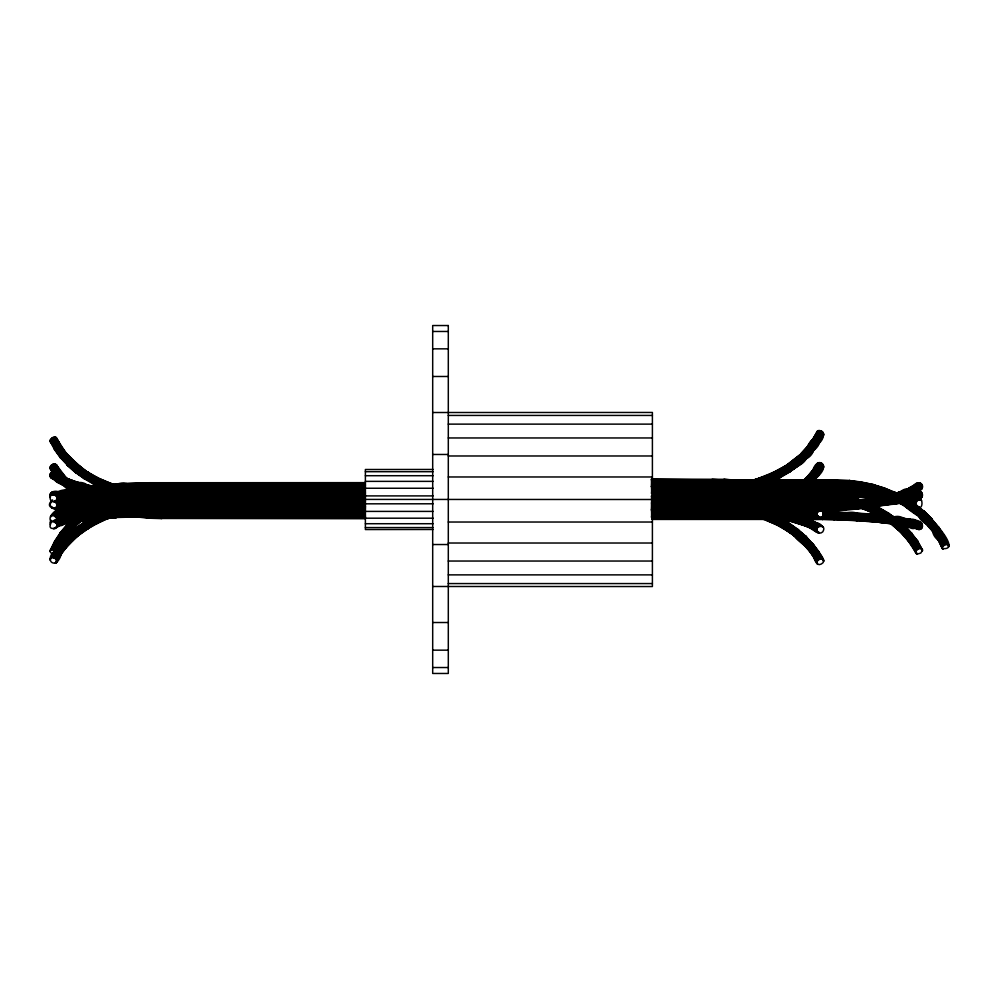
<?xml version="1.0" encoding="UTF-8"?>
<svg xmlns="http://www.w3.org/2000/svg" width="999" height="999" viewBox="0 0 999 999"><rect width="100%" height="100%" fill="white"/><g stroke="black" fill="none" stroke-linecap="round" stroke-linejoin="round"><path stroke-width="1.5" d="M55.894 563.024L56.806 562.062L56.456 559.915C75.999 522.052 121.316 506.031 161.763 505.906L365.384 505.906L365.384 507.617L161.776 507.617C120.792 507.642 75.162 524.4 55.894 563.024C48.127 564.36 49.026 555.132 54.171 551.485M810.726 493.406C807.816 482.317 820.366 491.083 827.359 488.998M855.956 488.961L837.237 487.587L837.387 479.995L849.45 480.482L849.5 481.218M125.674 506.243L125.824 505.232L137.687 502.859L161.613 501.086L161.576 502.197L161.701 501.023L161.751 508.741L150.262 508.653L127.922 512.025L107.005 518.606L96.354 523.651L95.267 522.902M651.448 488.736L712.1 488.736L735.888 486.938L736.163 491.57L712.125 493.506L712.025 486.388L719.342 486.113M161.576 486.138L161.588 485.402L365.384 485.414M810.876 511.575L810.913 509.827L765.808 509.827M915.584 503.558C923.975 488.586 924.225 517.544 915.584 503.558C885.626 493.668 853.433 493.818 822.227 492.532L822.614 488.186L822.889 488.898M822.339 518.743L822.614 519.505L822.989 514.235L882.08 517.357M816.957 506.568L822.989 506.518L822.614 501.261M651.41 510.389L723.838 510.014L724.113 516.845L712.1 517.232L712.1 502.559L735.888 504.333L747.901 506.58L735.701 504.707L735.301 506.081L734.952 513.136L746.34 513.811M723.838 491.895L724.113 493.056L723.738 485.939M798.338 494.755L810.776 494.755L810.888 491.92M365.384 492.769L161.776 492.769L150.162 493.494L149.55 485.914L161.613 485.414L161.763 493.019L138.774 494.942L138.424 494.18M846.253 503.646L846.253 510.027L834.477 511.001L834.477 501.273L837.349 501.173M365.384 484.153L161.626 484.053L161.588 484.777L365.384 484.777L161.701 484.852C124.775 486.188 82.617 489.148 54.333 515.759C50.45 513.861 48.302 519.855 51.698 521.765L54.758 520.017M651.423 502.947L712.1 503.046L712.05 495.866L723.938 496.003L723.563 510.526M127.385 516.945L126.011 515.759L125.712 511.963M869.654 490.859C859.377 488.673 846.578 485.889 837.249 487.574L806.156 487.587M137.562 515.746L138.024 517.22L161.676 517.544L161.726 516.783M822.614 519.505L810.801 519.43L810.851 511.825L778.171 511.825M137.85 517.082L149.7 518.231L161.626 518.618L161.676 517.857M137.462 488.174L137.562 487.437L149.613 485.926M98.801 508.516C111.289 501.461 124.925 497.177 138.898 494.955L137.562 487.437M871.041 491.158L873.176 484.54L861.15 482.28L860.102 489.522L837.249 487.574M161.726 499.999L161.651 493.019L155.719 493.019M107.005 490.097C107.268 488.399 106.756 484.153 104.296 485.127M756.443 505.344L756.892 503.821L759.839 502.897M873.85 498.651L866.358 500.049L877.247 498.251C880.693 500.199 880.169 507.842 874.937 506.331M137.687 487.45L125.824 489.972L125.674 490.721L118.544 492.919M858.241 500.174L858.041 499.15L846.253 496.016L822.801 492.495L822.339 496.178C859.227 499.038 899.013 515.521 916.607 550.024L915.696 552.909L917.319 554.07L920.816 553.059L922.552 550.199L917.582 540.983L905.106 526.011L888.248 512.949L885.251 514.985L884.09 518.981L893.556 525.511L884.09 518.981M891.895 499.887L879.42 502.797L877.809 505.719L880.469 505.132M137.562 494.805C137.487 495.929 137.075 501.211 138.611 499.962M83.604 497.29L83.854 494.38L87.937 494.43M80.956 508.004L83.854 508.379L83.516 510.327L84.253 509.303L86.014 510.264L88.412 515.384L79.957 522.252L78.272 522.04M756.443 480.132L756.892 478.983L767.582 475.287L769.829 478.596L770.304 481.793L764.997 483.454M894.804 500.961L888.985 501.723L887.137 505.107L876.672 505.881M134.765 510.077L137.687 509.977C137.3 511.276 137.188 517.994 138.774 516.046L111.626 516.533M365.384 508.741L161.651 508.891L161.576 512.187L161.676 516.483L365.384 516.483M365.384 516.233L149.887 516.57L149.7 509.228L142.295 509.378M712.025 486.663L651.385 486.663L712.05 486.388M895.579 493.943L895.391 492.482L884.29 488.024L882.154 492.007C858.89 483.291 833.703 484.016 809.277 484.34M76.174 508.041L78.946 508.041L80.32 504.72M892.132 516.346L896.328 517.057L897.714 520.179L897.614 521.166L897.614 519.767L896.328 518.981L894.23 520.104L892.544 522.489L892.544 525.199L899.887 531.543L912.924 546.266L911.1 543.793M149.513 502.047L150.162 509.178L123.002 513.224M149.55 502.285L149.788 501.161L161.651 500.998L161.676 502.197L365.384 502.197M103.359 513.274C104.708 509.065 109.44 520.004 105.694 518.856M768.506 507.242C771.303 507.455 782.579 506.218 780.356 500.399C780.494 497.24 774.15 496.466 779.507 495.504M822.714 511.513L822.801 505.019L819.817 505.057M948.925 545.054L945.566 544.467C938.66 528.533 926.985 515.009 912.986 504.845L910.589 509.952C936.712 528.221 900.274 505.744 901.847 502.16C919.442 512.475 934.427 527.747 942.544 546.615L942.194 548.463C963.735 551.423 927.035 514.01 923.838 510.914C914.197 512.774 920.566 522.24 927.497 524.188M52.535 491.783L58.754 491.945C54.933 489.947 48.027 492.382 50.412 497.415M52.535 499.887C41.396 509.615 64.648 511.338 54.333 501.023M93.082 517.981C94.43 513.936 99.738 522.914 96.354 523.651M812.224 502.422C816.058 502.135 824.637 504.058 823.663 497.502C819.617 490.871 807.404 495.979 801.598 496.228M917.319 529.245C926.398 530.856 921.902 518.706 914.622 520.616L907.467 519.867M54.333 501.61C63.124 496.978 47.39 489.498 50.412 499.612C52.747 503.671 59.728 501.123 61.176 497.477C62.3 491.908 54.845 491.183 51.698 494.505M776.285 471.903L776.573 470.879L785.963 465.447L787.724 466.121L789.872 469.255L789.872 471.915L780.007 477.622L778.471 476.823M780.007 477.622L780.356 474.762L777.372 470.716L766.72 475.786L786.475 465.447L802.222 452.997C811.363 455.844 803.983 463.224 798.126 465.971L788.96 472.14L798.563 465.721L806.643 458.416M918.168 498.526C923.85 500.199 923.725 489.96 918.168 491.183M50.974 477.847L57.88 481.705L53.434 478.646C49.238 479.07 48.914 472.614 52.535 471.503M818.556 532.879C811.275 526.336 828.059 522.789 822.764 531.843C819.455 535.302 813.024 530.993 812.437 527.022C812.574 521.553 819.692 522.215 822.04 526.098M51.698 521.74C43.931 534.24 66.808 526.398 52.535 521.466M103.359 498.701L114.71 493.444L117.283 499.887L87.25 515.696L104.745 512.624M138.973 494.705L117.233 500.374L106.531 504.895L106.144 500.736L103.609 497.914L85.04 508.641M149.55 485.027L149.7 484.303L161.651 484.065L161.751 486.451M919.068 490.047C922.277 490.472 923.613 486.101 921.528 484.04C918.268 480.531 913.036 484.927 911.325 488.036M793.406 489.035C794.642 483.628 802.047 492.42 797.552 494.043L813.436 480.869C814.684 477.422 807.941 473.126 807.08 477.722L808.865 475.636M817.831 516.92C812.574 509.065 829.22 509.315 822.04 516.795C817.881 519.48 812.212 513.449 812.562 509.315C814.21 503.533 821.19 506.855 822.764 511.138M50.412 516.758C52.71 511.051 67.57 500.924 66.209 512.812L55.894 521.903L56.806 518.656L54.333 515.759M78.272 534.502L79.52 534.627L88.162 528.596C89.448 526.273 86.001 520.616 83.604 522.802L104.296 512.1M785.239 466.72L794.217 459.552L797.552 461.388L798.838 465.259L789.485 472.14M81.718 475.861L85.365 478.471L84.253 478.708L75.162 472.29L67.395 465.459L67.395 462.799L69.218 460.551L72.615 459.927L88.499 473.289M803.733 488.036L806.343 487.724L806.643 485.564L804.507 482.417L802.222 481.668L793.78 487.724M53.971 474.4L49.95 467.932L50.974 465.534L53.434 464.023L56.456 464.772L61.289 472.852L56.456 464.772M56.806 466.995L56.918 466.183M96.354 509.79C99.525 509.74 94.58 501.098 93.082 504.045L102.073 499.363M884.003 518.344L899.487 530.407L907.467 538.873C901.897 536.962 912.499 528.908 912.199 535.189M66.533 454.857C66.546 448.027 55.532 458.279 62.587 458.479M84.253 522.115L75.162 528.459L74.888 530.332M64.248 547.976L66.209 547.564L80.32 533.254L78.946 529.982L76.174 528.146L70.729 532.292M793.406 460.889L794.217 459.552M723.838 516.096L724.038 516.845L736.051 515.696L736.163 512.387L712.137 513.936L651.473 513.936M759.265 509.078L757.954 508.016L756.493 511.638C777.147 514.597 799.088 517.22 816.932 528.896M812.562 472.29C812.724 468.094 817.057 459.927 822.04 463.486C828.983 471.278 809.078 482.654 805.856 488.136M817.557 475.586L819.155 474.2L818.805 471.79L814.972 469.268L812.899 470.079L807.517 476.361M818.805 551.498C820.354 555.032 827.197 561.226 821.19 564.085C815.783 566.895 814.572 557.867 812.437 555.007C812.062 550.911 821.016 549.025 818.805 554.208M917.919 542.932L917.582 540.983L915.509 540.422L912.924 541.57L911.325 543.743L916.046 553.458M931.905 520.079L931.905 518.906L923.401 510.764M53.934 446.765L56.169 450.799L54.583 449.725L54.92 447.589L56.993 445.629L60.29 445.192L66.533 453.471M71.503 541.096L72.615 540.709C73.951 538.036 70.654 534.477 67.87 534.877M138.224 516.808L149.987 516.57L150.162 515.809M823.663 560.039C821.628 556.843 815.271 560.714 817.282 563.973M54.92 450.249L49.95 440.946L52.535 437.599L55.894 437.287L61.289 446.74L56.456 437.674M56.918 438.873L56.456 440.347M66.209 547.564L65.697 544.068L61.801 541.957M365.384 500.399L149.887 499.975M934.077 533.216L938.71 540.347C932.816 537.025 928.983 526.173 938.373 526.773L944.417 537.15M938.698 528.346L938.698 527.172M818.556 430.507L807.192 448.289C808.391 441.945 816.233 437.462 817.831 430.719C827.459 429.358 823.076 441.708 817.557 444.23M804.507 459.14C810.826 458.578 818.78 446.441 808.029 446.078L800.811 453.846L807.517 446.403M56.456 562.624C59.977 559.265 64.386 550.899 56.993 549.587L52.535 557.504L50.075 558.691M137.562 484.428L138.024 482.992L149.887 482.729L365.384 482.642M817.831 430.719L812.562 439.523L812.562 440.909M807.192 446.903C809.302 443.194 813.498 434.852 818.268 440.284C821.603 444.393 814.535 449.8 811.925 451.985L815.147 447.552M79.957 522.252L79.957 519.967L78.272 517.632L64.248 532.929L54.333 550.287L56.456 552.047C74.013 511.75 119.418 490.509 161.763 490.734L365.384 490.734M816.932 431.655L816.932 433.029M849.45 480.482L848.838 488.061M942.194 548.463L937.824 538.486L941.12 535.526L943.543 535.277L944.542 536.513M66.209 537.237L72.915 529.083C74.213 525.824 65.772 521.016 67.395 526.248M736.163 480.806L735.888 480.069L723.938 479.333L723.651 486.925L746.615 488.848L747.215 488.099M723.651 486.925L723.938 486.126M138.424 509.965L138.898 507.604L137.687 502.859L161.701 501.51L138.024 503.359L125.712 505.631M60.302 533.778L60.302 532.604L67.395 523.963M53.434 554.47L50.974 552.984L49.95 551.036L54.583 541.396L60.627 532.205C64.947 530.944 69.431 537.537 64.236 540.384M61.176 545.092L66.646 536.301L73.014 528.558M49.95 551.036L55.457 540.709L57.88 540.958L60.827 543.231L61.289 544.555L59.416 548.326M745.803 507.13C749.262 504.383 759.864 500.574 759.415 508.753L770.304 505.382L787.399 497.977M857.479 513.386L845.391 512.799C852.184 511.85 861.438 511.238 857.479 519.967L833.728 518.981C835.364 520.766 835.451 513.548 834.477 512.15L822.614 511.9L822.889 512.662L834.814 512.912M106.531 511.988L106.831 507.654L105.22 505.057M146.853 493.007L149.788 493.007L150.087 499.987M137.562 485.789L137.85 485.039L149.7 484.303L150.087 485.814L365.384 485.576M83.604 488.299L86.014 484.802L93.207 486.176M87.25 508.041L88.412 505.719L87.762 502.01L96.803 502.01L94.693 501.023M127.622 512.574L127.622 508.741L126.011 505.082L114.71 508.154L103.421 512.649M93.157 494.33L94.168 492.769L115.385 487.987L117.283 493.131M747.215 488.961L748.014 488.923L736.051 491.695M878.208 505.719L895.653 504.008L897.614 501.56L880.718 503.558M67.095 515.397L67.395 514.56L63.324 516.146M149.788 517.969L149.5 516.758M834.814 489.173L834.277 488.449L833.528 493.756C861.038 495.292 889.372 495.591 915.696 504.532M149.788 484.315L126.249 486.288L125.824 487.037L128.759 486.725M74.888 500.824L76.174 499.175L94.168 492.769L96.354 494.018L97.44 497.677L96.354 500.112L78.272 506.406L70.779 510.039L79.52 505.956C81.556 503.621 79.408 498.676 76.174 499.175M107.005 518.381C115.522 517.494 120.792 515.172 114.71 508.154M834.477 512.15L833.89 512.899L878.783 515.472L878.333 514.947M50.075 503.733L52.535 501.023M735.888 480.069C734.502 480.994 734.04 488.723 735.701 486.875M63.824 515.472C67.557 510.639 75.749 514.497 72.128 519.967L58.754 525.936C62.288 525.224 61.826 519.867 58.754 518.793L70.779 513.498L86.651 508.978L76.174 510.988L75.162 512.1M922.089 488.548L915.509 493.094C918.231 492.632 918.73 488.948 917.045 487.125C913.835 483.491 908.978 488.161 906.293 490.01L919.068 482.679M915.696 485.027L917.319 482.979M137.687 502.172L149.788 501.161L150.087 502.285M58.754 518.156C65.36 516.683 57.218 506.768 54.583 513.049L58.017 510.439M116.159 499.999L116.846 500.674L127.81 497.34L127.385 493.144L125.824 489.972M886.5 523.214L876.148 521.94L886.5 523.214L888.648 520.991M114.473 488.773C117.233 487.774 127.934 482.604 127.81 489.547L134.74 488.811M126.011 484.19L126.523 483.441L138.224 483.004L138.973 486.351M96.354 493.106C98.227 491.146 97.777 486.138 94.693 485.814L102.847 485.264M50.075 551.66L55.457 540.709M50.075 550.474L51.698 549.637L61.801 531.955L72.89 519.505M51.698 549.637L52.535 549.687L62.587 532.105L74.663 518.681M52.535 549.687L53.434 549.9L63.412 532.442L76.486 518.069M55.182 550.786C72.964 510.027 118.893 488.548 161.726 488.773L365.384 488.773M55.894 551.398C73.551 510.889 119.193 489.547 161.751 489.772L365.384 489.772M57.43 551.46C75.237 511.988 120.055 491.408 161.776 491.595L365.384 491.595M735.701 504.707L747.901 506.58M735.114 502.947C736.825 503.696 736.613 497.277 735.501 495.829L723.838 495.854L735.701 495.979M808.029 475.924L800.811 482.854L808.703 475.686L818.556 462.599M813.436 480.869L811.925 482.155L810.314 481.968M817.282 463.399L812.437 471.466M817.282 431.106L812.437 440.172L807.08 447.552M813.286 439.597L814.747 436.963M819.392 430.494C805.818 458.141 777.072 475.012 747.989 482.067M820.291 430.669C807.042 457.617 779.382 474.562 751.048 481.893M821.19 431.031C807.829 458.179 779.944 475.262 751.385 482.654M822.04 431.543C808.79 458.441 781.343 475.561 753.096 483.154M822.764 432.192C810.376 457.517 785.226 474.088 759.028 482.554L759.415 484.403M823.313 432.904C810.863 458.354 785.589 475 759.265 483.504M823.663 433.653C811.388 458.703 786.7 475.362 760.776 483.903M818.268 444.056L823.663 435.027M818.805 443.681L823.775 434.378M126.011 489.96L114.311 493.743L125.712 490.234M49.95 559.365L54.72 551.098M50.075 560.102L52.323 556.093M51.698 557.529L55.42 550.911M52.535 557.504L53.434 557.667C73.564 518.818 120.117 502.347 161.676 502.197M53.434 557.667L54.333 558.029C74.288 519.468 120.479 503.134 161.701 502.997L365.384 502.997M56.456 559.915L55.182 558.541C74.975 520.267 120.817 504.058 161.726 503.921L433.129 503.796M55.894 559.19C75.549 521.153 121.104 505.044 161.751 504.907L365.384 504.907M55.182 563.236C74.338 524.05 120.342 506.78 161.776 506.83L365.384 506.83M56.918 561.401L61.289 553.658M103.609 490.971C106.081 488.386 107.817 494.855 106.831 496.778L79.957 505.394L60.951 516.483M743.506 481.593L747.727 481.555L746.915 481.555L746.103 483.616L746.34 488.848L768.031 492.632L768.993 491.945M145.779 502.46L138.611 502.759L138.024 501.648L126.011 502.984L133.304 502.472M83.854 509.865L84.253 509.215M114.71 504.108L126.523 502.447L127.81 505.232L97.153 509.278L97.365 512.162L96.354 514.035L86.651 516.133L88.162 514.86L106.831 511.351M861.15 482.28L861.538 482.742M105.694 518.444L116.159 517.757L116.846 516.97L111.95 517.232M59.578 555.432L61.176 554.32M54.458 541.945L61.139 531.98M54.583 542.582L59.478 535.039M94.83 493.281L70.005 497.052C81.618 487.612 58.654 488.074 54.92 494.168M812.562 470.716L817.831 462.899M819.392 462.512C812.15 475.024 800.773 484.615 788.273 491.62M820.291 462.637C812.999 475.249 801.523 484.902 788.923 491.958M821.19 462.962C814.06 475.237 803.046 484.815 790.796 491.77M822.04 463.486C814.847 475.836 803.745 485.477 791.42 492.495M822.764 464.148C815.521 476.573 804.357 486.276 791.945 493.331M823.313 464.91C816.283 476.948 805.594 486.525 793.593 493.481M823.663 465.734C816.608 477.809 805.881 487.412 793.855 494.38M819.804 472.165L821.29 469.892M823.775 466.558L811.925 482.155M818.268 475.312L823.663 467.307M61.501 492.02L56.993 491.958L54.92 493.756L50.412 493.581M65.035 498.139L57.88 500.062C61.176 499.562 67.62 498.901 66.533 494.018C66.209 491.595 62.974 489.785 61.139 491.833L70.779 489.685M127.11 500.312L115.385 500.274L127.385 499.912M78.971 505.694L86.014 502.922C91.121 503.771 87.338 492.757 83.854 496.653L71.279 501.973M922.552 486.763L912.312 492.869L905.519 495.691C905.918 492.819 901.76 489.473 899.887 492.669L905.007 490.546M834.078 488.723L857.117 489.51L855.981 490.284L855.269 492.832L856.343 497.102L867.282 497.889L868.218 497.14M812.599 451.848L819.267 442.507M50.974 520.104L49.95 522.739L50.412 524.662M57.792 548.513C71.266 528.658 92.895 515.809 115.385 508.566M61.401 552.959L65.035 548.039M60.827 554.857L66.533 547.052M855.981 513.836L857.117 513.111M855.656 519.917L856.73 520.704L857.479 519.967M735.301 503.346L747.215 503.334L748.064 499.675L747.215 495.929L735.301 495.941L747.215 495.929M865.971 500.162L866.807 499.375L872.976 498.876M149.788 501.023L150.162 502.01M789.872 514.21L788.96 513.136C782.979 514.035 764.235 502.222 766.907 515.709L796.89 522.29L770.379 517.22M895.391 492.482L893.78 493.668C868.506 481.518 839.947 480.581 812.437 481.493M747.727 506.431C745.092 509.415 744.243 517.245 751.048 514.735M863.611 507.992L856.73 508.866L858.191 507.055L819.967 509.69M758.341 489.797L756.892 490.234L756.443 488.161L758.341 483.004L780.007 488.099L789.872 491.67L779.557 487.799L768.993 485.152C758.828 495.966 782.379 495.204 787.724 497.939M64.248 513.973L72.128 509.54L72.915 508.204L71.503 503.821L70.005 502.884L67.87 503.271M60.19 533.141L72.29 519.455M942.544 546.615L945.566 544.467M66.209 512.812L59.578 517.957M807.192 476.973L813.436 469.605M812.599 481.918L819.155 474.2M895.653 500.924C889.185 503.309 878.945 498.126 886.5 492.345L896.328 493.881L867.769 490.309L866.358 491.058L865.434 494.58L866.358 497.627L877.247 498.826L878.333 498.089M55.894 464.285L66.209 477.747L64.248 477.06L61.139 479.008L50.974 465.534M116.533 499.85L115.772 500.387M800.711 454.483L808.703 445.941M813.536 450.387C802.047 464.248 786.613 474.213 770.241 481.406M805.856 459.19L813.436 451.024M887.137 522.989L866.358 521.116C869.567 521.94 870.104 515.259 867.769 513.823L856.73 513.099M63.062 540.034L64.985 537.974M63.711 539.897L76.174 528.146M65.697 547.902L72.915 540.209M908.253 519.418C912.624 518.006 913.773 525.337 909.927 526.623L903.283 525.312C910.289 519.73 899.762 514.685 894.23 516.933M779.557 503.858L789.872 498.763L780.007 503.771L778.471 503.309L796.166 502.947L798.126 501.848M65.697 477.934C60.277 474.463 57.605 485.814 64.485 485.502M765.421 509.103L780.356 503.446M757.954 503.384C763.611 495.417 754.27 493.281 746.615 495.891L768.993 495.779L770.366 499.512L773.301 499.488M84.253 487.699L95.267 485.801M50.974 516.645L56.169 511.213M52.535 515.472L62.587 506.768L69.218 502.772M53.434 515.496C66.933 501.111 86.626 495.017 105.22 490.359M55.182 516.246C80.032 492.22 117.183 488.299 150.087 485.814M55.894 516.933C78.272 494.892 111.713 490.272 141.621 487.225M56.456 517.744C75 498.851 102.647 493.506 127.81 489.547M56.806 518.656C74.888 500.174 101.811 494.717 126.398 490.784M56.918 519.58C72.228 503.571 94.818 497.727 115.822 493.431M56.806 520.479C71.004 505.506 91.821 499.488 111.389 495.179M67.095 524.338L71.828 519.605M68.943 522.952L71.866 520.079M74.7 526.485L71.503 529.607L80.232 521.903M72.128 529.632C94.568 504.595 128.634 492.382 161.776 492.282L365.384 492.282M813.536 480.119L806.742 486.401L796.44 493.718M76.174 495.005C79.858 496.378 89.648 496.403 88.412 490.109C87.413 484.153 79.021 487.375 75.599 488.961L78.484 488.536M757.567 516.433C755.132 517.245 757.167 511.675 757.954 510.464C723.538 499.388 686.825 504.845 651.41 503.546M874.287 506.456L879.42 508.816L879.132 507.754L868.593 502.884L857.791 498.988L856.73 499.95L855.419 506.168L871.041 511.638M808.029 496.078C811.712 492.195 815.971 499.75 811.925 502.147L822.04 501.798M834.277 488.449L845.978 488.886L844.58 492.22L845.117 496.241L867.769 497.627M916.607 550.024L919.967 548.339L922.439 549.525M823.313 467.957L822.04 468.743M802.222 452.997L785.314 466.108M797.552 466.009L801.947 462.162M53.434 508.553C60.202 512.425 65.097 500.774 56.993 501.023M68.981 533.916L75.599 528.196M75.762 537.425L88.412 528.146M72.128 541.008L80.232 533.891M845.117 519.88L845.978 519.892L846.677 517.832L845.978 512.549L834.277 512.15M810.514 551.848L808.029 549.25C804.819 543.943 785.214 534.34 798.126 529.545L806.643 537.012L790.122 524.15L779.557 518.094C777.384 518.693 774.4 525.324 777.909 524.737L773.676 522.789M767.582 496.116L768.993 495.779M71.741 520.641L67.87 521.253L69.218 522.377L60.29 524.313M887.736 503.471L888.898 499.7M84.253 512.862C106.231 495.966 134.178 487.974 161.701 487.799L365.384 487.799M79.52 522.39L97.365 509.577M69.218 520.342L70.779 520.654L79.52 517.632L79.957 513.261L78.272 511.138L76.174 510.988M54.92 512.275L59.478 508.803M60.09 516.421L62.313 514.735M834.814 493.706L833.728 501.286L845.117 503.296L866.807 509.69M62.587 522.952L64.248 523.214L72.128 519.967M802.222 481.668L788.823 491.133M795.841 487.225L798.276 485.402M800.149 491.533L804.507 488.299M806.643 487.137L796.353 494.443M798.126 493.893L806.343 487.724M59.578 525.674C66.596 526.311 69.88 515.172 61.801 516.046M894.942 500.849L901.847 504.445L903.171 503.983M787.574 465.059L791.071 462.562M906.805 489.335L913.748 485.739M910.701 495.791L917.045 492.332M777.372 496.016L779.033 495.666L768.031 495.741M74.888 528.933L84.765 522.102M78.534 526.935L83.516 523.439M56.806 497.115C79.57 489.16 104.083 488.461 127.922 486.775C128.471 480.007 117.582 483.953 114.71 484.815L117.532 484.665M912.212 486.501L912.924 486.001M911.675 487.187L918.168 482.704M919.967 482.904L909.927 488.911L895.491 494.143M920.816 483.366L910.701 489.398L897.601 494.33M921.528 484.04L911.363 490.097L898.188 495.054M922.089 484.865L911.887 490.946L901.223 495.067M922.439 485.789L912.199 491.895L902.809 495.579M922.439 487.699L906.767 496.053M916.333 492.832L921.528 489.248M768.031 520.204L756.655 516.683M869.142 504.108C867.881 500.324 863.486 509.365 866.358 509.989M138.024 501.023L138.774 502.01M53.434 521.441L55.657 519.992M55.182 522.115L65.035 516.558L85.864 509.89M55.894 522.789L65.697 517.245L86.389 510.626M56.456 523.613L66.209 518.094L86.801 511.513M56.806 524.537L66.533 519.043L87.05 512.475M56.918 525.511L66.646 520.017L87.138 513.461M56.806 526.461L66.533 520.954L85.689 514.735M53.434 528.846L56.768 526.673M54.333 528.808L60.827 524.475M55.182 528.533L60.29 525.174M83.604 509.727L93.719 503.171M84.765 509.415C100.524 498.251 118.869 491.071 137.85 487.712M85.365 509.752C107.48 494.043 134.653 486.326 161.651 486.213L365.384 486.213M86.014 510.264C107.942 494.692 134.902 487.037 161.676 486.925L365.384 486.925M920.816 499.95C914.897 499.587 903.146 489.86 899.587 498.051C898.675 500.599 901.585 503.958 904.008 501.823M74.638 512.075L68.494 511.088L71.503 510.789M788.323 490.909L794.217 487.35M787.911 491.271L794.792 487.187M796.078 495.017L798.563 493.518M64.036 505.594L76.848 499.075M65.035 513.811L72.128 509.54M97.365 523.026L87.25 528.833L88.162 528.596M780.356 512.225L779.033 510.988C776.086 511.625 775.074 517.245 777.909 518.568M790.122 471.478L779.557 477.584L764.073 484.265M902.497 494.917L910.701 496.74C908.303 495.404 905.718 498.039 905.856 500.449C905.843 505.019 911.85 504.095 914.622 505.506L915.509 505.319L911.313 504.145M83.854 522.352L93.719 516.72M87.962 527.872L93.207 524.875M87.762 528.833L97.153 523.464M901.635 504.145L911.238 510.377L912.349 509.927M746.915 481.555C767.419 484.29 787.849 489.385 806.343 498.876L796.166 494.243L793.78 496.903L793.506 499.675L794.792 501.323L796.89 500.886M908.253 496.578L917.045 498.863C912.224 494.58 908.291 505.494 914.622 505.506M917.582 491.645L907.816 496.328M107.068 482.954L106.831 481.943L96.354 477.285L93.369 481.331L93.157 483.578L94.168 484.153M93.157 503.546L103.908 497.864M96.803 509.952L107.005 504.557M866.807 514.048L874.937 514.423M79.932 498.926L61.139 498.551L63.412 499.65L71.503 499.275L57.88 499.488M798.413 492.432C829.819 491.171 862.287 496.928 888.985 514.273L888.648 513.186L878.783 507.554L876.672 508.978L875.349 511.588L875.136 513.861L876.672 514.223M60.652 517.182L70.005 513.224M57.88 525.961L72.615 519.293L84.053 515.909M778.471 511.076L798.126 515.796L787.724 513.011L785.963 514.622L785.314 518.394L786.475 520.292L788.361 520.092M781.28 494.78L767.582 500.549L745.916 506.618M780.519 495.554L768.031 500.736L746.103 506.343M781.118 495.941L757.954 504.433L746.615 506.555M783.029 495.866L768.993 501.798L749.999 507.055M783.591 496.615L769.442 502.584L750.286 507.879M785.426 496.815L769.829 503.496L754.782 507.829M787.162 497.065L770.117 504.445L759.265 507.817M788.848 498.151L770.366 506.243L760.826 509.19M779.033 503.708L790.122 498.214M70.005 509.927L76.299 506.868M58.754 499.35L59.578 498.951M777.372 470.716L756.655 479.133M780.581 477.01L762.137 484.79M769.829 482.367L780.356 477.435M78.971 521.191L86.651 520.254L84.765 519.58L83.854 518.056L93.369 517.057L103.908 512.037M96.94 516.221L100.787 514.448M95.829 523.389L101.473 520.804M96.803 523.676L106.831 519.03M814.148 501.948C819.867 505.107 821.19 493.543 814.972 494.93L821.19 494.767M818.556 495.142L820.291 494.63M126.523 501.023L127.81 502.809M846.49 495.916C841.82 503.758 845.429 505.044 854.969 505.544M877.809 491.258L876.148 491.983L875.136 494.505L876.148 498.551L886.5 499.925L866.358 497.627M88.162 485.964C84.316 480.981 71.478 480.656 75.599 489.298M900.374 492.007C904.644 487.175 915.359 487.4 911.363 495.317L907.329 496.99M909.09 488.636L895.941 493.494M876.672 522.227L879.132 519.992L879.132 516.196L822.951 513.374M115.022 503.708L126.811 502.559M69.218 489.51L68.494 489.81L78.272 488.349L79.957 490.347L79.957 494.13L78.946 495.379L63.412 498.513L61.801 497.852M103.421 498.201L112.949 494.305M58.754 525.199L59.578 524.875M75.599 499.525L85.365 495.716M87.762 502.697L77.56 506.256M780.581 502.897L763.498 509.065M768.993 507.667L777.597 504.27M63.137 515.521L69.218 513.199M64.735 522.689L68.681 521.141M56.169 492.869L56.993 492.544M58.754 499.987L59.578 499.675M53.434 494.105L63.412 490.921M50.974 495.067L59.715 492.232M50.412 495.816L53.796 494.58M54.333 494.293L64.248 491.133M55.182 494.717C89.423 483.753 126.136 484.39 161.726 483.429L365.384 483.429M55.894 495.367C89.922 484.478 126.398 485.102 161.751 484.153L161.763 485.027M56.456 496.178C82.88 487.212 111.301 486.913 138.898 485.377M56.918 498.101C75.749 491.308 96.041 490.209 115.822 488.486M56.806 499.075L72.915 494.567L105.632 490.234M56.456 499.975L72.615 495.442L101.299 491.496M53.434 501.685L65.697 497.602M790.209 524.787C788.798 520.979 783.89 527.597 785.564 529.945L794.792 536.026L805.918 546.416M776.573 524.812L785.963 530.182L787.075 529.97M875.349 514.298L884.739 519.667L885.851 519.455C867.232 507.554 845.591 500.849 823.638 499.038M765.259 476.323L747.14 482.105M762.187 484.178L770.366 481.193M763.336 484.677L770.117 482.205M103.609 512.225L115.022 508.241M106.144 519.155L127.385 512.462L138.898 510.314M106.531 519.218L117.083 515.334M819.392 533.166C814.397 531.268 800.536 524.063 811.151 520.154L818.268 523.688L805.231 517.769L802.222 518.369L800.811 520.891L801.598 524.313L809.477 527.572L810.314 527.559L785.963 519.855M779.557 487.799C776.548 487.924 775.099 493.281 777.372 495.129L778.471 494.98M896.041 493.206L900.998 491.545M895.479 493.431L901.722 491.333M115.385 501.023L116.533 501.411L117.233 503.733M95.267 514.135L96.354 514.035M916.108 492.07L919.068 491.096M919.967 491.283L915.509 492.744L917.919 495.579L917.045 499.188L921.528 497.714M920.816 491.708L912.112 494.23M921.528 492.345L911.363 495.229L912.312 498.002L922.552 495.092M922.089 493.169L907.816 496.865M922.439 494.093L912.199 497.002M922.439 496.066L915.059 498.251M922.089 496.965L914.734 499.15M917.457 499.388L920.816 498.289M84.253 496.103L94.693 492.719M85.215 496.216L100.687 491.72M86.014 502.922L96.354 500.112M86.651 503.096L106.531 497.302M895.653 493.593C891.62 493.206 890.733 501.023 894.942 501.148M68.494 513.424L76.848 510.789M67.87 513.886L77.56 510.826M70.005 520.629L83.641 516.57M64.248 523.214L65.035 522.964M70.779 520.654L71.503 520.429M78.272 518.281L78.946 518.081M764.685 509.165L770.304 506.955L769.442 502.584L767.195 500.611M757.954 495.716L768.506 495.629M58.392 499.475L72.128 496.178M745.916 482.092L756.892 478.983L759.028 482.554M746.34 482.08L757.205 479.083M789.485 491.133C786.126 489.522 783.591 496.278 786.475 498.039M114.473 508.316L137.85 502.984M114.311 508.728L126.523 505.544M116.846 515.496L127.81 512.425M893.256 500.424L872.015 505.019M894.442 500.836L873.276 505.556M894.018 501.486L874.425 505.919M93.719 493.069L104.733 490.134M96.678 499.587L102.373 498.126M95.829 500.162L102.872 498.339M75.599 511.438L86.014 508.653M57.88 525.274L65.035 523.501M919.967 529.482L906.805 525.899L909.927 526.623M789.485 499.125L788.361 499.125M61.801 491.296L70.005 489.473M882.841 499.038L865.509 502.172M887.287 499.025L866.183 503.034M887.537 499.999L869.08 503.633L867.282 500.012M883.703 504.37L874 506.331M127.185 489.91L137.487 487.687L161.626 485.689M128.621 490.084L135.989 488.499M128.796 496.803L137.213 494.98M54.758 507.954L58.754 508.578M92.895 511.188L123.339 506.68M91.483 512.487L115.822 508.466M89.91 513.723L112.85 509.777M87.762 515.509L103.746 512.45M778.471 503.196L796.89 502.822M908.253 526.76C918.605 533.916 922.277 517.632 909.927 519.293M103.908 490.447L126.811 486.538M107.68 490.147L110.402 489.597M61.801 523.251L71.566 521.441M63.412 523.888L68.681 522.839M64.248 523.826L66.871 523.314M918.168 522.24L919.068 522.065M738.96 487.362L712.125 489.735L651.46 489.735M740.571 488.049C711.201 493.394 681.106 489.498 651.473 490.721M745.079 488.111C714.335 494.692 682.604 490.347 651.473 491.645M748.064 488.324L724.225 491.97L651.473 492.432M735.888 491.558L747.901 489.31M115.609 485.164L106.531 481.78L103.908 485.164C81.93 475.974 61.576 460.539 50.974 438.748M69.156 490.109L86.651 487.125L116.159 484.34L117.283 488.374M70.742 496.565L96.803 492.594M868.755 499.962L871.528 499.463M878.333 499.175L862.087 501.823M870.604 504.358L879.42 502.797M101.948 506.693L138.611 502.759M98.189 508.154L137.375 503.646M96.129 513.548L99.001 513.074M95.829 514.21L100.062 513.498M802.946 542.332L801.123 542.057L793.506 535.239M69.218 501.023L72.128 502.01M739.185 512.862L712.15 514.897L651.473 514.897M740.696 513.486L712.15 515.759L651.473 515.759M742.132 513.961L712.15 516.471L651.473 516.471M735.501 514.972L744.967 513.986M735.701 515.459L746.265 514.023M899.475 502.759L875.873 505.544M895.728 503.596L898.725 503.109M900.936 502.972L887.249 504.732M901.76 503.034L894.942 504.045L895.653 504.008M62.587 501.023L65.035 501.411L66.646 504.72L56.918 504.72M802.946 495.254L811.151 495.117M120.142 487.899L122.989 487.475M794.217 500.974L803.733 504.945M76.174 488.436L86.014 486.888M76.848 495.479L79.683 495.067M82.53 494.655L89.71 494.093M863.198 501.011L877.809 498.601L872.065 498.039M860.751 507.48L819.942 510.477M856.343 508.491L859.327 508.066M860.876 508.029L834.078 510.477M857.117 508.991L863.198 508.141M107.78 504.557L115.385 503.558M106.731 504.857L115.772 503.658L117.283 508.279M108.529 504.92L111.626 504.507M105.694 505.407L127.11 502.934L149.987 501.673M81.906 519.955L92.832 518.743M80.894 520.329L83.641 519.967M81.106 520.604L90.697 519.492M81.718 520.679L85.864 520.142M897.339 502.447L879.132 504.57M138.961 487.987L141.97 487.599M146.491 487.025L149.5 486.65M138.611 494.68L150.262 493.256M86.114 487.037L92.832 486.238M89.66 487.062L93.719 486.588M726.885 487.025L712.075 487.812L651.423 487.812M723.938 492.519L736.251 491.196M724.038 492.907L736.163 491.57M138.611 510.339L161.763 508.616L365.384 508.616M126.011 486.538L149.887 484.59M87.612 515.671L100.424 514.485M86.339 516.82L99.026 515.596M84.253 518.906L93.719 517.907M86.014 520.279L89.098 519.955M850.736 503.996L815.396 505.931M852.359 504.77L816.932 506.83M886.25 502.01L888.985 501.723M855.344 505.457L816.957 507.829M858.241 506.143L818.468 508.791M887.736 504.82L874 506.181M845.978 510.164L857.479 508.853M819.267 508.966C818.256 504.982 811.613 499.15 808.029 503.459C803.933 510.377 816.42 512.087 818.556 517.37M729.819 510.152L712.075 511.101L651.423 511.101M729.957 511.013L712.1 511.963L651.448 511.963M736.051 511.388L712.125 512.937L651.46 512.937M723.938 516.595L736.163 515.422M94.693 485.814L105.22 484.865M100.487 513.511L93.157 514.135L93.369 517.057M866.358 499.65L873.501 499.113M867.357 500.049L872.552 499.725M872.964 500.412L862.424 501.198M871.815 501.386L864.235 501.948M819.155 552.047L812.599 543.444L810.314 543.631L808.029 545.417L807.08 547.739L808.029 549.25M104.733 484.865L116.159 484.34M105.819 485.014L127.11 483.716M126.249 502.584L138.224 501.773M106.144 518.169L116.533 517.482M857.829 499.975L867.282 499.363L869.08 502.597L865.971 502.809M860.164 500.112L867.769 499.6M859.015 500.699L868.218 500.087M797.552 515.347L787.724 513.011M63.412 498.513L64.248 498.451M144.468 487.05L148.739 486.775M815.858 513.124L814.148 512.974L807.517 507.829M118.594 514.285L161.588 513.186L365.384 513.186M115.884 515.397L161.588 514.16L365.384 514.16M114.71 516.321L161.613 515.022L365.384 515.022M115.022 517.02L138.611 516.545M115.385 517.519L127.11 517.207M851.111 504.682L815.446 505.606M886.5 505.144L887.137 505.107M66.209 478.608L72.615 481.268C69.493 476.86 64.336 484.915 68.494 487.162M76.848 488.149L77.56 488.124M77.56 495.704L78.272 495.666M822.889 511.026L834.814 510.514M822.801 511.401L834.664 510.889M137.85 501.785L149.887 501.298M126.249 483.691L149.987 483.004L150.225 485.114M130.382 484.016L137.687 483.728M822.04 495.154L799.088 495.779M822.764 495.779L801.223 496.366M823.313 496.565L803.233 497.14M823.663 497.502L806.643 498.014L804.507 495.279L798.413 495.392M823.775 498.489L806.742 499.001L806.643 498.014M823.663 499.488L806.643 499.987M823.313 500.399L809.04 500.849M822.764 501.198L809.902 501.61M815.858 502.472L821.19 502.172M149.55 501.66L365.384 501.136L113.174 501.023M723.838 486.563L651.41 487.012M712.15 493.019L724.213 492.569M724.175 492.932L651.448 493.356M130.12 511.813L365.384 511.226M125.674 512.937L161.576 512.187L365.384 512.187M126.811 517.207L138.424 516.808M837.562 501.673L812.362 502.085M843.581 502.172L812.387 502.797M845.216 502.984L812.412 503.658M822.989 506.518L846.79 505.856L846.79 503.896L813.935 504.62M802.222 524.775L803.733 524.975M714.909 509.54L651.348 509.577M719.342 509.652L651.348 509.965M651.473 516.97L724.175 516.583M931.605 518.531L928.221 519.555L925.986 523.126L933.303 532.03L918.68 515.959L901.56 503.646M809.477 495.104L816.732 494.942M812.549 502.472L816.732 502.347M808.703 495.479L799.25 495.691M149.613 484.54L161.676 484.34M142.158 509.89L365.384 509.652M137.562 510.689L365.384 510.352M822.514 501.261L831.355 501.073M822.414 501.523L833.004 501.298M137.85 516.058L365.384 515.734M138.024 516.558L150.087 516.308M799.188 495.217L803.733 495.129M799.25 502.322L792.02 502.447M794.217 501.798L795.454 502.797L798.451 502.747L792.232 502.809M799.188 502.884L795.454 502.797M50.974 472.639L55.457 475.724C51.798 480.606 59.391 484.228 63.412 484.615L60.09 482.867M794.48 500.212L784.665 500.349M797.115 501.086L783.079 501.286M796.69 501.873L782.716 502.072M797.552 502.447L780.906 502.684M149.7 501.298L161.676 501.136M813.898 511.163L778.233 511.201M786.113 499.338L790.209 499.288L789.485 501.985L787.075 502.934M778.109 496.078L651.448 496.416M777.097 496.715L651.46 497.027M777.434 497.514L651.473 497.839M774.712 498.476L651.473 498.763M88.162 472.24C85.39 471.578 82.817 476.048 83.854 478.484L93.719 484.19M770.366 499.512L651.473 499.762M770.304 500.499L651.473 500.749M767.02 501.448L651.473 501.673M763.648 502.26L651.46 502.447M763.311 502.859L712.1 503.046M161.751 484.153L161.701 482.917L149.987 483.004M154.233 508.941L161.651 508.891M151.186 509.215L365.384 509.153M149.788 516.308L161.726 516.233M758.341 503.259L746.34 502.897M735.501 503.496L747.215 503.334M735.701 503.384L712.075 502.947M432.692 331.468L448.301 331.468M432.692 348.838L448.301 348.838M432.692 376.486L448.301 376.486M432.692 412.512L652.397 412.462L652.397 586.538L432.692 586.488M448.276 415.434L652.397 415.434M448.276 424.125L652.397 424.125M448.276 437.962L652.397 437.962M432.692 454.47L448.301 454.47M448.276 455.981L652.397 455.981M433.129 469.455L365.384 469.505L365.384 529.545L433.129 529.495M365.384 471.69L433.129 471.69M365.384 475.711L433.129 475.711M448.276 476.973L652.397 476.973M651.423 479.083L724.038 479.32L747.489 481.306M651.41 479.358L724.175 480.057M651.473 479.795L722.664 480.019M651.385 479.87L758.066 479.97M775.174 479.995L804.744 479.97M814.06 479.995L837.412 479.97M734.715 480.257L753.383 480.257M775.162 480.257L803.159 480.257M814.035 480.257L849.487 480.731M651.373 480.594C705.981 482.767 773.601 471.615 818.556 511.276M734.702 480.781L753.371 480.781M772.027 480.781L803.134 480.781M812.462 480.781C840.122 479.857 868.843 480.831 894.267 493.044M365.384 481.368L433.129 481.368M651.36 481.468C705.706 483.666 773.076 472.452 817.831 511.95M744.018 481.493L750.249 481.493M770.454 481.493L803.109 481.493M651.348 482.442C705.506 484.652 772.677 473.401 817.282 512.774M767.332 482.367L801.535 482.367M810.863 482.367C838.223 481.605 866.732 481.943 891.995 493.893M365.384 482.917L161.701 482.917M764.21 483.341L799.962 483.341M809.29 483.341C835.601 482.892 863.061 482.33 887.661 493.181M651.348 483.441C705.381 485.676 772.414 474.388 816.932 513.673M161.613 484.29L365.384 484.34M764.198 484.34L798.388 484.34M651.336 484.403C705.331 486.638 772.327 475.337 816.807 514.61M651.348 485.252C705.381 487.487 772.414 476.198 816.932 515.496M767.294 485.302L798.376 485.302M807.704 485.302C831.618 485.239 856.33 483.878 879.232 492.107M161.588 485.651L365.384 485.689M651.348 485.951C696.253 486.625 743.219 481.843 786.4 497.514M771.952 486.163L796.815 486.163M806.143 486.163L848.738 486.65L871.078 490.472M651.36 486.438L723.838 486.638M775.062 486.85L795.266 486.85M806.143 486.85L837.224 486.85M775.062 487.337L795.266 487.337M806.143 487.337L848.738 487.824L868.318 491.058M779.732 487.587L793.73 487.574M779.72 488.086L793.743 488.074M806.156 488.086L810.851 488.074M365.384 488.249L433.129 488.249M779.769 488.324L793.768 488.324M806.205 488.324L810.876 488.324M779.707 488.361L793.693 488.361M806.131 488.361L822.801 488.411M779.682 488.873L793.78 488.811M803.009 488.873L810.888 488.811M745.466 489.597L754.794 489.597M782.779 489.597L792.107 489.597M802.984 489.597C840.908 490.334 880.057 489.31 916.607 500.811M739.248 490.472L759.452 490.472M785.876 490.472L790.534 490.472M801.41 490.472C839.672 491.171 879.17 490.047 916.046 501.623M733.016 491.446L764.098 491.446M799.849 491.446C838.511 492.12 878.421 490.884 915.696 502.559M733.104 492.045L764.21 492.045M799.987 492.045L822.801 492.495M723.763 492.432L770.416 492.432M161.763 493.019L365.384 493.019M651.473 493.019L773.501 493.031M798.388 493.031C843.73 490.734 896.64 505.606 919.068 548.501M365.384 493.419L145.255 493.394M652.21 493.831L773.488 493.831M798.363 493.831C843.381 491.533 895.916 506.256 918.168 548.863M365.384 494.043L139.173 494.006M652.21 494.755L778.134 494.755M365.384 494.842L139.061 494.805M365.384 495.779L133.067 495.716M652.197 495.741L778.109 495.741M798.326 495.741L809.202 495.741M365.384 495.904L433.129 495.904M651.385 495.979L712.075 496.016M365.384 496.765L128.621 496.69M365.384 497.752L125.712 497.664L125.674 496.678M365.384 498.676L122.989 498.563M652.397 499.5L121.766 499.35M365.384 500.137L117.82 499.912M365.384 500.536L149.788 500.412M54.92 500.886L76.049 500.886M89.71 501.023L100.949 500.886M55.182 501.411L71.503 501.411M90.285 501.411L96.354 501.411M113.561 501.411L135.814 501.411M138.611 501.411L365.384 501.411M161.588 501.598L365.384 501.51M55.894 502.01L70.842 502.01M110.951 502.01L133.204 502.01M56.456 502.809L68.769 502.809M88.162 502.809L97.153 502.809M109.753 502.809L133.354 502.809M56.806 503.733L66.533 503.733M84.316 503.733L94.381 503.733M108.466 503.733L121.816 503.733M733.129 503.671L756.468 503.671M778.246 503.671L800.024 503.671M651.385 504.345C690.159 505.444 731.168 499.4 768.031 514.972L766.72 518.556L767.195 520.566M81.681 504.72L92.969 504.72M108.529 504.72L112.912 504.72M733.129 504.645L756.468 504.645M776.698 504.645L803.146 504.645M651.373 505.269C693.269 505.969 738.698 499.775 777.372 520.304C794.492 529.17 809.927 542.382 818.556 559.89M56.806 505.719L65.197 505.719M80.232 505.719L91.396 505.719M739.36 505.644L753.358 505.644M773.588 505.644L804.694 505.644M739.335 505.993L753.346 505.993M773.563 505.993L804.67 505.993M651.36 506.256C693.106 506.993 738.386 500.736 776.922 521.191C793.93 530.007 809.265 543.131 817.831 560.539M56.456 506.643L64.873 506.643M77.023 506.643L88.162 506.643M747.14 506.605L744.018 506.605L758.716 508.054M772.027 506.605L806.255 506.605M744.018 506.918L747.127 506.918M772.015 506.918L806.243 506.918M651.348 507.255C692.981 508.004 738.136 501.71 776.573 522.102C793.506 530.869 808.765 543.943 817.282 561.263M55.894 507.43L62.999 507.43M75.087 507.43L87.762 507.43M51.698 508.041L59.578 508.041M72.989 508.041L85.864 508.041M768.918 507.917L807.804 507.917M161.776 508.229L365.384 508.229M651.348 508.179C692.894 508.941 737.986 502.622 776.36 522.976C793.231 531.718 808.441 544.755 816.932 562.012M52.535 508.429L59.79 508.429M72.265 508.429L86.651 508.429M73.027 508.553L84.603 508.553M765.808 508.903L809.365 508.903M651.336 508.966C706.393 506.868 779.008 503.234 813.436 556.58L807.192 548.401M772.015 510.601L810.913 510.601M365.384 511.401L433.129 511.401M784.427 512.087L815.346 512.112M784.452 512.587L815.396 512.612M787.574 513.286L815.421 513.324M739.36 514.16L750.249 514.16M792.244 514.16L816.957 514.198M733.141 515.122L753.358 515.122M795.366 515.122L816.957 515.172M132.043 516.758L149.887 517.47L149.55 515.996L365.384 516.083M719.13 516.121L758.029 516.121M798.476 516.121L818.456 516.171M365.384 516.783L131.843 516.258M157.055 517.007L365.384 517.145M651.448 517.232L761.126 517.095M803.134 517.095L846.677 517.832L887.287 520.854M161.588 516.083L161.626 517.295L365.384 517.295M365.384 517.544L161.626 517.295M365.384 517.857L161.588 517.857L144.056 516.908M652.235 517.957L761.113 517.957M803.121 517.957L846.49 518.693L888.248 521.84M365.384 518.194L433.129 518.194M161.576 517.145L161.588 518.356L365.384 518.356M365.384 518.618L161.588 518.356M652.222 518.668L764.21 518.668M806.205 518.668L834.664 518.993M652.21 519.168L765.746 519.168M807.741 519.168L810.851 519.168M652.21 519.43L765.734 519.43M448.276 522.027L652.397 522.027M365.384 523.713L433.129 523.713M365.384 527.584L433.129 527.584M448.276 543.019L652.397 543.019M432.692 544.53L448.301 544.53M448.276 561.038L652.397 561.038M448.276 574.875L652.397 574.875M448.276 583.566L652.397 583.566M432.692 622.514L448.301 622.514M432.692 650.162L448.301 650.162M432.692 667.532L448.301 667.532M138.024 500.387L149.987 500.387M746.615 488.848L735.114 487.649M125.712 497.664L126.523 500.337L138.424 500.349M810.851 511.825L813.81 511.85M822.714 519.243L810.801 519.43M149.7 517.207L161.701 517.295M810.826 488.086L822.714 488.161M810.776 488.873C846.365 489.835 883.079 489.21 917.319 500.162M810.726 492.445L822.227 492.532M97.065 499.737L102.847 499.8M96.129 500.099L100.437 500.137M87.7 495.354L74.888 495.167M711.962 509.19L719.155 509.278M717.707 510.252L723.451 510.339L723.463 511.263M70.892 496.091L83.516 496.291M82.155 497.265L67.095 497.002L67.87 498.713L70.005 499.8M79.508 498.139L67.395 497.927M76.848 499.837L58.991 499.063M75.275 499.75L62.587 499.525M69.218 499.687L76.049 499.925M815.858 530.307L801.598 524.313M723.738 486.913L712 486.688C711.937 484.527 711.9 480.544 712.125 479.32C748.101 481.868 791.283 483.778 819.392 510.789M822.801 512.162L834.664 512.412M823.001 515.209L858.241 516.446L883.516 518.469M822.989 516.208L858.191 517.445L886.163 519.755M822.414 519.243L834.477 519.492M822.514 519.505L834.277 519.742M822.614 488.186L834.477 488.436M822.514 488.461L834.664 488.686M825.062 493.556L833.528 493.756M57.88 491.82L63.412 491.983M58.991 492.432L51.698 492.17M60.939 499.001L65.035 499.125M58.392 499.4L64.248 499.512M886.5 492.345L888.248 493.156M161.651 518.356L139.061 516.958M834.078 512.4L846.253 512.824M833.89 519.48L857.117 520.454M834.078 519.742L845.691 520.142M130.832 516.97L138.224 517.22M810.776 494.755L818.056 495.029M717.732 510.177L723.501 510.389M834.989 494.667C862.125 496.203 890.072 496.578 916.046 505.419M839.297 495.529L875.698 498.039L903.283 502.285M50.974 492.782L55.457 492.957M50.075 494.505L53.072 494.63M837.424 480.706L844.967 481.019M729.108 511.488L734.752 511.725M146.853 499.987L149.788 500.112M137.85 485.039L138.898 488.374M845.391 520.142L856.73 520.704M845.691 488.898L857.117 489.51M847.914 489.71L853.558 490.034M849.824 496.715L856.73 497.102L846.752 496.565M894.942 516.72L895.653 516.758M723.838 479.607L747.727 481.555L759.265 483.791M723.563 486.688L735.501 487.375M65.697 452.647L80.232 466.833L79.52 466.121C76.798 466.121 74.001 469.717 75.162 472.29L76.174 472.577L60.19 456.943L54.458 449.075M856.343 513.349L876.885 514.835M903.283 517.969L902.497 517.919L910.701 519.605M857.13 520.004L892.032 523.076M855.981 520.417L867.769 521.166M856.343 520.691L867.282 521.403M738.898 512.012L743.044 512.3M734.827 512.512L746.103 513.911L726.335 510.714M736.513 513.611L751.385 514.36M856.73 489.522L867.769 490.309L868.593 491.071M856.343 489.785L868.218 490.571M862.424 490.609L867.057 490.959M867.282 513.798L874.4 514.41M914.622 520.616L920.816 522.477M870.141 520.954L874.312 521.303M866.807 521.391L877.247 522.24M867.282 490.309L878.783 492.032L874.425 491.62M866.807 490.559L904.632 495.791L903.283 494.955M758.341 507.904L747.215 506.793L758.341 509.915M749.138 507.467L769.829 509.877L768.993 509.315M752.547 508.503C775.062 511.351 799.038 513.911 818.556 526.473M753.808 509.44C775.661 512.3 798.913 514.897 817.831 527.135M747.639 514.06L750.724 514.36M746.34 514.298L754.095 515.072M884.29 488.024L884.739 488.811L874.749 485.726M881.717 522.052L884.739 522.377L884.34 521.64M734.952 487.4L763.985 491.496M52.535 470.217L50.974 469.83M822.414 495.192C859.552 498.076 899.612 514.66 917.319 549.375M822.277 497.165C858.978 500.024 898.563 516.421 916.046 550.749M823.651 498.251C859.777 501.286 898.513 517.744 915.696 551.498M822.239 499.488C840.946 501.011 859.49 505.719 876.148 514.485M822.277 499.875L833.89 501.173M822.339 500.012L833.728 501.286M736.163 504.358L723.938 503.384L736.051 504.208M877.247 491.246L887.137 492.357M884.19 492.669L886.9 492.994M881.805 499.05L887.137 499.687M849.387 480.494L861.438 482.005M849.3 480.769L861.513 482.255M852.509 481.593L855.519 481.98M892.032 516.495L904.008 518.281M894.018 517.22L904.632 518.818M894.442 517.944L911.887 520.904L922.089 523.801M894.704 518.831L912.199 521.79L922.439 524.7M888.86 522.914L891.608 523.264M885.251 522.902L892.182 523.801M885.851 523.189L892.831 524.088M67.395 465.459L68.494 465.834M83.604 509.328L74.888 508.204L75.599 511.788L69.156 510.751M80.607 509.952L72.19 508.778M80.707 510.926L70.991 509.552M757.954 508.016L769.442 509.465M756.655 510.651C777.359 513.623 799.375 516.258 817.282 527.959M757.904 512.824C778.059 515.746 799.425 518.456 816.807 529.857M760.876 514.135C780.094 517.02 800.386 519.892 816.932 530.806M53.434 491.645L55.182 492.145M891.133 493.568L894.018 493.993M889.984 500.099L894.242 500.711M885.251 499.625L902.497 502.497M57.88 508.553L56.169 508.041M909.09 526.823C905.506 523.963 898.238 526.548 899.887 531.543L892.269 524.725M806.343 536.525C803.621 535.189 800.336 538.861 800.811 541.558L807.517 548.913M747.215 481.306L759.028 483.291M746.103 488.586L757.567 490.521M897.227 517.407L900.224 517.894M897.714 520.179L912.312 522.764L922.552 525.674M898.913 521.378L922.439 526.66M899.924 522.539L922.089 527.597M902.06 523.788L921.528 528.421M69.98 510.227L75.162 511.051M70.779 511.238L73.776 511.725M69.218 511.401L73.801 512.125M131.843 516.121L134.94 516.608M768.506 509.403L779.557 511.163M772.739 510.364L780.007 511.588M768.031 509.752C785.664 512.837 804.245 515.834 819.392 526.011M767.195 516.333L787.724 520.417M894.942 493.568L904.008 495.254M805.856 498.289L796.89 494.093M835.489 501.073L843.98 502.684M833.603 501.148L844.879 503.409M903.021 518.394L921.528 523.039M904.008 524.862L920.816 529.058M67.37 510.926L70.005 511.451M758.341 483.004L770.117 485.989L767.407 485.439M756.892 490.234L777.909 495.179M808.029 508.429L814.972 513.174L819.392 517.582M861.313 482.017L873.176 484.54M865.958 483.703L871.852 484.965M861.987 489.06L864.809 489.66M864.26 490.409L867.032 491.008M901.722 495.129L910.027 496.978M900.374 501.623L908.591 503.459M900.998 502.16L909.09 503.958M86.014 484.802L93.943 486.563M87.762 485.327L90.784 485.989M93.369 486.9L76.848 482.817L62.587 477.51M88.799 486.588L76.174 483.354L61.801 478.009M86.95 487.037L67.87 481.493L58.866 477.51M909.09 519.23L916.333 521.016M907.467 526.448L914.622 528.209M55.457 507.804L58.991 509.065M59.79 509.39L56.169 508.354M771.578 486.363L777.434 487.874M768.506 492.407L777.047 494.605M786.475 520.292L796.166 522.589M847.914 496.303L858.041 499.15M844.692 503.259L855.656 506.331M747.489 506.53L755.906 508.828M745.916 513.773L757.205 516.77L777.372 524.999M77.56 482.505L86.389 484.952M83.854 487.325C72.19 484.253 60.215 480.769 50.412 473.464M82.155 487.899L60.302 480.494L50.075 474.388M79.158 488.086L60.19 481.468L49.95 475.362M77.797 488.623L60.302 482.405L50.075 476.298M909.09 496.378L916.333 498.314M906.805 503.046L919.068 507.13M907.467 503.596L913.748 505.444M51.698 442.732L50.075 441.595M78.272 482.442L79.957 483.728M872.989 484.527L884.527 488.036M874.712 485.239L884.689 488.311L899.425 494.767M872.751 484.777L883.978 488.236L899.774 495.267M804.57 517.832L796.166 515.184C793.194 516.071 792.12 521.603 795.454 522.639M796.89 515.134L805.231 517.769L806.343 518.906M811.151 520.154L813.111 521.565M793.78 521.316L807.517 526.148L817.282 531.668M794.792 522.427L802.946 524.999M808.703 527.322L809.477 527.572M779.033 487.737L788.96 490.809M776.922 494.83L787.075 498.114M916.046 527.922L916.607 528.683L912.212 527.247L919.068 529.67M54.92 507.792L57.88 508.766M70.779 479.932L78.946 482.642M79.52 483.079L63.412 477.235M74.076 481.768L78.484 483.241M75.162 488.648L54.92 480.244M74.313 488.873L61.139 483.916M69.78 487.599L72.34 488.449M857.479 499.075L868.893 503.059M858.191 499.562L867.719 502.997M859.602 500.661L866.42 503.121M855.419 506.168L865.971 510.052M758.878 516.908L765.409 519.268M914.622 497.927L921.528 500.511M913.748 498.114L918.168 499.737M912.924 505.119L918.168 507.055M115.235 485.177L96.354 477.285M107.005 482.355L114.311 485.027M113.549 485.027C89.061 476.773 65.922 460.751 54.333 437.062M111.813 485.102C87.625 476.735 64.91 460.664 53.434 437.237M108.729 484.865C85.39 476.248 63.661 460.339 52.535 437.599M106.968 485.227C84.003 476.423 62.687 460.589 51.698 438.111M804.507 517.544L812.599 520.879M803.733 517.569L817.669 523.826M807.691 519.443L811.75 521.028M807.167 525.736L811.151 527.297M788.361 490.734L798.126 494.542L798.838 495.854M785.564 497.177L796.166 501.273M785.963 497.727L795.454 501.423M52.535 507.23L50.974 506.331M912.924 527.809L913.748 528.134M886.101 489.36L899.5 495.279M64.248 477.222L71.503 480.157M66.983 478.471L72.128 480.606M53.434 549.9L54.333 550.287M868.218 502.934L879.345 508.191M865.683 509.865L875.698 514.51M774.737 517.12C793.73 525.874 810.876 540.059 820.291 559.015M770.853 516.258C791.033 524.925 809.49 539.423 819.392 559.378M766.907 520.379L776.922 525.024M103.609 486.101C81.531 476.86 61.076 461.363 50.412 439.473M100.862 485.789C79.67 476.61 60.365 461.251 50.075 440.222M99.5 485.964L83.516 477.435L66.983 464.348M98.289 485.976L83.604 478.046L74.888 471.828M93.369 484.003L97.215 485.789M796.166 494.243L810.314 501.873L820.291 510.514M797.427 501.885L802.472 504.333M793.78 500.412L802.946 505.057M811.7 528.246L814.472 529.62M895.092 492.432L900.511 495.154M897.502 500.811C917.631 511.101 934.39 528.209 943.106 549.188M896.053 500.774L902.646 504.37M894.904 500.724L902.197 504.52M58.104 482.28L62.587 484.627M96.803 477.247C81.918 470.541 63.274 454.682 55.182 437.075M878.333 507.579L888.898 513.636M875.136 513.861L885.251 519.667M781.368 518.831L789.872 523.701M779.033 518.356L797.689 530.044M781.83 526.972L784.452 528.471M87.762 472.015L97.153 477.447M811.163 502.36L813.436 503.721L804.507 497.789C801.298 497.902 799.125 503.209 802.222 504.932M805.231 497.927L813.111 502.959M801.123 503.983L809.477 508.991M801.598 504.557L808.703 508.828M798.126 529.545L798.938 530.919M54.333 558.029L55.182 558.541M910.052 504.033C925.062 514.085 937.412 528.246 944.667 544.855M906.543 502.934C922.776 512.999 936.163 527.797 943.818 545.354M903.483 502.122C920.666 512.35 935.114 527.509 943.106 545.966M816.732 522.927L822.764 526.61M823.313 527.31L818.805 524.388L819.155 525.237M815.858 522.902L820.291 525.786M816.97 531.031L819.18 532.467M51.698 471.965L53.934 473.514M50.412 477.147L56.993 481.693M55.457 480.944L56.169 481.431M890.146 514.51L897.614 519.767M887.736 512.937C901.473 521.765 913.536 533.616 920.816 548.364M890.234 515.147L892.719 516.895M887.137 513.161C900.773 521.915 912.749 533.691 919.967 548.339M890.633 522.814L893.031 524.5M789.485 523.464L798.563 529.807M788.96 523.451C803.321 532.817 816.033 545.279 823.775 560.714M786.475 530.182L794.792 536.026M794.217 535.976C771.265 517.769 740.346 509.228 711.962 509.965M813.436 529.52L814.148 530.019M79.52 466.121L88.412 472.664M80.32 467.457L82.655 469.13M77.41 473.451L84.765 478.708M70.08 486.863L73.389 489.335M72.939 490.209L67.395 486.076L66.983 487.787L67.87 489.522L60.627 482.867L61.139 483.304M71.541 490.259L64.823 484.852M70.33 490.272L60.19 481.506M67.095 488.523L69.318 490.172M811.925 501.948L818.805 507.292M811.151 501.785L821.19 510.489M815.721 505.469L823.663 512.574M916.907 505.594L924.112 511.251L932.017 519.43M916.383 505.706L924.2 511.775M914.847 505.294C928.483 515.322 939.684 528.696 946.465 544.255M911.75 510.264L914.122 512.15M916.495 514.048L920.054 516.883M896.902 519.03L905.406 526.498L912.312 534.44M897.714 520.404L905.519 527.147M894.617 526.436L900.998 531.93M801.161 532.842L805.631 536.7M796.89 529.67L811.151 543.369L821.19 558.853M55.894 437.287L66.646 454.108L77.198 464.71M71.404 467.607L73.576 469.53M67.095 464.985L75.599 472.539M65.697 477.31L67.845 479.283M67.195 479.058L59.578 470.716L55.182 463.986M62.587 483.553L65.897 486.613M61.801 483.541L67.383 488.686M922.826 510.839L937.199 526.523L947.302 544.205M918.768 516.471L926.872 524.2M817.557 506.243L823.313 511.775M76.174 499.463L74.8 496.166M904.632 525.711L912.199 533.778M899.587 531.043L906.805 538.736M805.856 536.226L813.536 544.954M66.209 452.972L73.014 461.038M60.302 457.592L67.87 465.746M734.952 511.8L734.727 510.664M812.899 511.925L813.436 512.549M64.248 477.06L54.333 463.898M63.412 477.26L53.434 464.023M62.587 477.684L52.535 464.348M61.801 478.271L51.698 464.86M60.627 479.82L50.412 466.296M59.341 479.57L50.075 467.12M58.279 479.283L49.95 467.932M66.646 479.108L60.29 470.991L58.754 470.654L56.169 471.703L54.583 474.013L54.583 475.586L57.443 478.921M931.13 518.356L938.81 527.709M911.363 532.929L917.919 541.533M914.772 537.762L918.044 542.195M905.856 537.225L916.607 553.858M905.968 537.887L912.212 546.066M812.599 543.444L822.764 559.09M811.925 543.306L822.04 558.878M816.695 550.124L819.155 553.446M56.98 451.91L59.391 455.232M61.139 458.416L49.95 440.946M54.583 449.725L60.627 458.091M911.363 497.277L911.887 498.014M50.075 468.693L54.92 476.223L54.583 475.586M937.861 526.548L943.543 535.277L948.925 546.228M939.522 529.607L941.97 533.379M932.354 530.881L938.173 540.084M917.045 540.609L922.552 550.199M918.68 544.268L922.439 550.936M915.121 550.162L917.319 554.07M820.654 556.106L823.663 561.45M812.437 555.007L817.831 564.373M57.53 440.909L58.991 443.531M60.827 471.466L61.176 472.102M944.08 535.539L949.05 545.604M947.302 544.305L948.588 546.903M937.711 539.123L942.544 548.901M50.412 505.569L49.95 503.696M798.563 516.446L798.838 517.27M780.356 488.623L780.581 489.348M834.664 504.495L834.939 506.231M846.677 502.934L846.79 503.896M448.301 325.537L432.692 325.537L432.692 673.463L448.301 673.463L448.301 325.537"/></g></svg>
